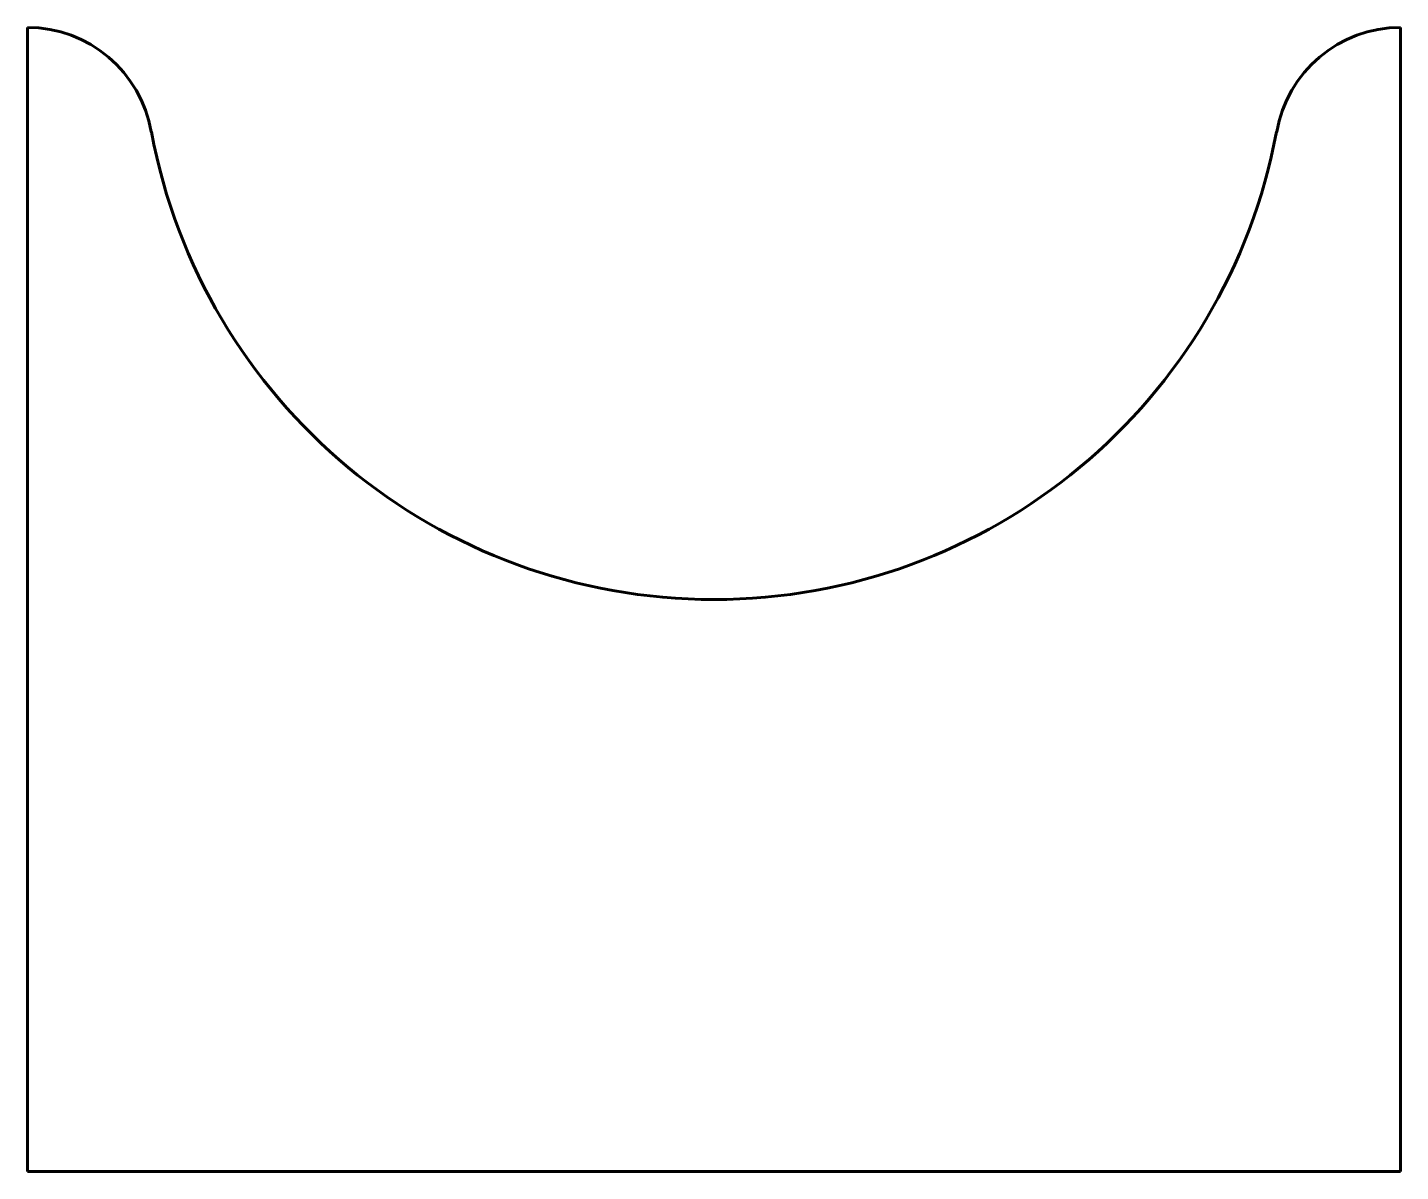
# Model space of a CAD drawing. Header units: millimetres. Extents: x 479 to 611, y -6 to 104.
import ezdxf

# ---------------------------------------------------------------- set-up
doc = ezdxf.new("R2010")
doc.units = ezdxf.units.MM
doc.linetypes.add('K5LT_BASIC', pattern=[0])
doc.layers.add('Системный слой', color=7, linetype='Continuous')

msp = doc.modelspace()

# ---------------------------------------------------------------- linework, layer by layer
at = {"layer": 'Системный слой', "color": 5, "linetype": 'K5LT_BASIC', "lineweight": 60, "true_color": 0x0000ff}
for p, q in [((478.84, -6), (478.84, 104)), ((610.84, 104), (610.84, -6)), ((490.74, 93.95), (490.77, 93.96)), ((598.95, 93.95), (598.92, 93.96)), ((569.84, -6), (478.84, -6)), ((610.84, -6), (569.84, -6))]:
    msp.add_line(p, q, dxfattribs=at)
for centre, radius, start, end in [((478.84, 91.93), 12.07, 9.6276, 90), ((610.84, 91.93), 12.07, 90, 170.3724), ((544.84, 104), 55, 190.5204, 349.4801)]:
    msp.add_arc(centre, radius, start, end, dxfattribs=at)

doc.saveas('drawing.dxf')
